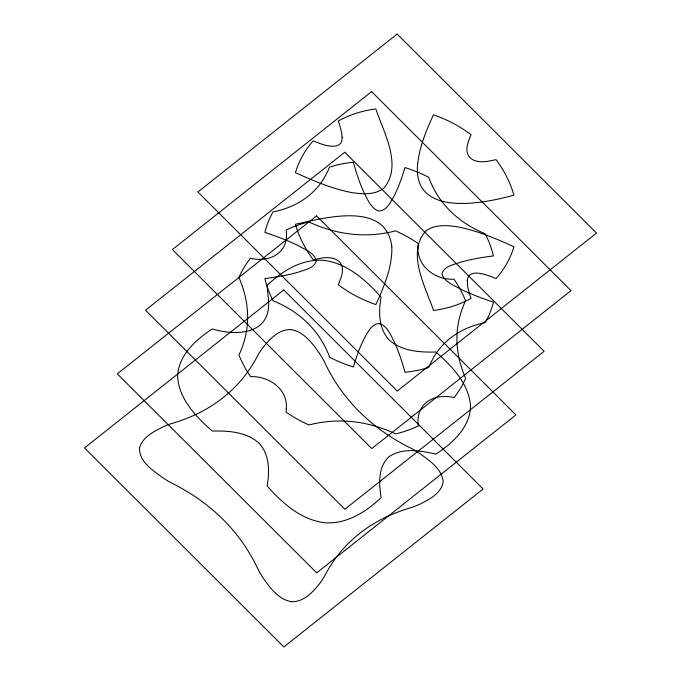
<?xml version="1.0" encoding="UTF-8"?>
<svg xmlns="http://www.w3.org/2000/svg" width="681" height="681" viewBox="0 0 681 681"><rect width="100%" height="100%" fill="white"/><g stroke="black" fill="none" stroke-linecap="round" stroke-linejoin="round"><path stroke-width="1.02" d="M286.301 408.966L286.216 412.252A124.112 106.27 23.9 0 0 308.936 424.944A127.9 109.522 23.9 0 1 324.76 421.939C343.258 419.556 362.224 421.692 379.879 427.617A127.9 109.522 23.9 0 1 395.712 433.891A124.112 106.27 23.9 0 0 418.415 425.872C415.01 403.569 434.248 392.724 454.091 397.593A124.112 106.27 23.9 0 0 465.634 378.449A127.9 109.522 23.9 0 1 460.45 363.739C455.904 347.702 455.623 330.396 460.433 314.375A127.9 109.522 23.9 0 1 465.608 300.738A124.112 106.27 23.9 0 0 454.04 279.21C434.197 280.334 414.831 264.551 418.338 243.577A124.112 106.27 23.9 0 0 395.627 230.885A127.9 109.522 23.9 0 1 379.802 233.889C361.305 236.273 342.339 234.136 324.675 228.212A127.9 109.522 23.9 0 1 308.851 221.938A124.112 106.27 23.9 0 0 286.148 229.957C289.553 252.268 270.314 263.104 250.472 258.235A124.112 106.27 23.9 0 0 238.92 277.38A127.9 109.522 23.9 0 1 244.104 292.089C248.659 308.127 248.94 325.441 244.121 341.453A127.9 109.522 23.9 0 1 238.954 355.09A124.112 106.27 23.9 0 0 250.523 376.619C268.842 375.912 288.148 388.97 286.301 408.966M268.459 299.649C271.591 334.524 237.235 336.371 212.2 328.974C195.745 339.759 178.379 355.371 177.613 376.457C178.899 399.143 196.119 416.823 212.242 431.064C228.331 430.656 246.471 431.839 259.01 443.135C269.642 454.423 269.702 471.465 267.131 485.851C282.028 502.995 300.815 519.543 324.139 522.71C345.914 524.574 366.029 512.197 381.122 497.59C378.891 483.859 377.861 466.706 389.209 456.551C402.965 447.374 420.832 450.788 435.968 454.108C452.422 443.331 469.788 427.711 470.554 406.634C469.269 383.939 452.048 366.259 435.925 352.026C419.836 352.435 401.696 351.251 389.166 339.947C378.525 328.668 378.466 311.617 381.045 297.239C366.14 280.095 347.353 263.538 324.028 260.372C302.253 258.516 282.138 270.885 267.046 285.492L268.459 299.649M391.83 246.897C392.367 267.224 384.127 286.429 375.878 304.577A115.549 98.941 23.9 0 1 338.278 284.726A75.489 64.644 23.9 0 0 339.981 280.376C347.965 261.853 335.444 254.651 318.325 258.763A75.489 64.644 23.9 0 0 313.277 259.759A115.549 98.941 23.9 0 1 295.418 224.262C324.846 217.835 386.519 200.64 391.83 246.897M417.7 163.346C411.699 217.716 482.616 203.951 513.908 195.149A115.549 98.941 23.9 0 0 496.057 159.643A75.489 64.644 23.9 0 1 491.001 160.639C473.882 164.759 461.36 157.558 469.354 139.035A75.489 64.644 23.9 0 1 471.048 134.685A115.549 98.941 23.9 0 0 433.448 114.834C426.289 130.275 419.726 146.313 417.7 163.346M342.117 137.494C342.475 150.586 325.739 145.972 318.282 142.848A75.489 64.644 23.9 0 1 313.226 140.805A115.549 98.941 23.9 0 0 295.401 172.633C313.422 180.874 331.868 188.654 351.387 192.527C362.079 194.187 374.158 195.175 383.454 188.526C403.203 166.419 383.59 132.14 375.801 108.892A115.549 98.941 23.9 0 0 338.219 120.997A75.489 64.644 23.9 0 1 339.913 125.696L341.649 132.557L342.117 137.494M467.268 280.402L467.685 286.854L469.413 293.707A75.489 64.644 23.9 0 0 471.116 298.406A115.549 98.941 23.9 0 1 433.533 310.51C425.736 287.263 406.123 252.983 425.872 230.876C435.168 224.228 447.255 225.215 457.938 226.884C477.466 230.757 495.904 238.537 513.934 246.769A115.549 98.941 23.9 0 1 496.1 278.597A75.489 64.644 23.9 0 0 491.052 276.554C483.876 273.992 468.639 268.637 467.268 280.402M139.537 447.86C138.915 461.539 152.629 470.103 162.282 477.415A114.263 97.843 23.9 0 0 169.995 482.233A188.228 161.176 23.9 0 1 184.44 489.979C211.101 505.404 234.213 527.239 249.867 553.874A187.411 160.478 23.9 0 1 258.806 570.882A114.263 97.843 23.9 0 0 263.3 578.246C270.28 588.12 278.623 599.442 291.306 601.672C303.258 602.276 312.426 592.615 319.304 584.017A114.263 97.843 23.9 0 0 323.79 577.573A188.228 161.176 23.9 0 1 330.77 565.358C345.667 541.65 368.634 523.604 394.58 513.372A187.411 160.478 23.9 0 1 412.541 507.226A114.263 97.843 23.9 0 0 420.245 503.991C429.643 499.139 441.943 493.078 443.169 481.28C441.628 468.639 429.651 460.833 420.228 453.844A114.263 97.843 23.9 0 0 412.516 449.017A188.228 161.176 23.9 0 1 398.07 441.279C371.409 425.846 348.297 404.012 332.643 377.385A187.411 160.478 23.9 0 1 323.705 360.377A114.263 97.843 23.9 0 0 319.21 353.005C312.221 343.13 303.888 331.809 291.196 329.587C279.253 328.974 270.085 338.644 263.206 347.233A114.263 97.843 23.9 0 0 258.712 353.677A188.228 161.176 23.9 0 1 251.74 365.893C236.843 389.6 213.877 407.647 187.93 417.887A187.411 160.478 23.9 0 1 169.969 424.033A114.263 97.843 23.9 0 0 162.265 427.268C153.242 431.865 142.448 437.33 139.537 447.86M316.384 260.797C314.171 268.578 304.16 269.872 297.614 272.4C286.888 275.354 275.89 277.21 264.866 278.597A119.83 102.61 23.9 0 0 272.979 300.67A105.878 90.658 23.9 0 1 282.572 305.139C301.045 314.503 316.776 329.51 325.782 348.272A105.878 90.658 23.9 0 1 329.672 357.261A119.83 102.61 23.9 0 0 353.396 366.965C356.223 357.304 359.594 347.761 364.071 338.729C367.578 332.754 371.247 323.994 379.181 323.475C387.353 325.824 390.639 335.035 394.308 341.845C398.734 351.66 402.139 361.909 405.008 372.277A119.83 102.61 23.9 0 0 428.715 367.468A105.878 90.658 23.9 0 1 432.605 359.279C441.458 342.441 457.7 330.379 475.781 325.05A105.878 90.658 23.9 0 1 485.374 322.547A119.83 102.61 23.9 0 0 493.47 302.143C482.318 298.457 471.303 294.303 460.714 289.204C453.972 285.177 444.233 282.062 441.935 273.728C444.148 265.948 454.15 264.654 460.705 262.125C471.422 259.172 482.42 257.307 493.453 255.928A119.83 102.61 23.9 0 0 485.34 233.855A105.878 90.658 23.9 0 1 475.747 229.378C457.274 220.023 441.543 205.007 432.537 186.254A105.878 90.658 23.9 0 1 428.638 177.256A119.83 102.61 23.9 0 0 404.923 167.56C402.096 177.222 398.725 186.764 394.248 195.787C390.732 201.763 387.072 210.531 379.138 211.042C370.958 208.701 367.672 199.49 364.012 192.672C359.585 182.857 356.18 172.608 353.311 162.24A119.83 102.61 23.9 0 0 329.595 167.058A105.878 90.658 23.9 0 1 325.714 175.247C316.861 192.076 300.61 204.138 282.53 209.476A105.878 90.658 23.9 0 1 272.936 211.97A119.83 102.61 23.9 0 0 264.849 232.374C275.992 236.069 287.016 240.223 297.606 245.322C304.339 249.34 314.086 252.464 316.384 260.797M397.134 34.05L197.89 192.008L397.278 391.022L596.513 233.072L397.134 34.05M371.622 91.612L172.387 249.561L371.775 448.583L571.01 290.634L371.622 91.612M344.748 152.263L145.513 310.213L344.892 509.235L544.136 351.285L344.748 152.263M316.554 215.894L117.311 373.843L316.699 572.866L515.934 414.908L316.554 215.894M283.722 289.978L84.487 447.928L283.866 646.95L483.11 488.992L283.722 289.978"/></g></svg>
